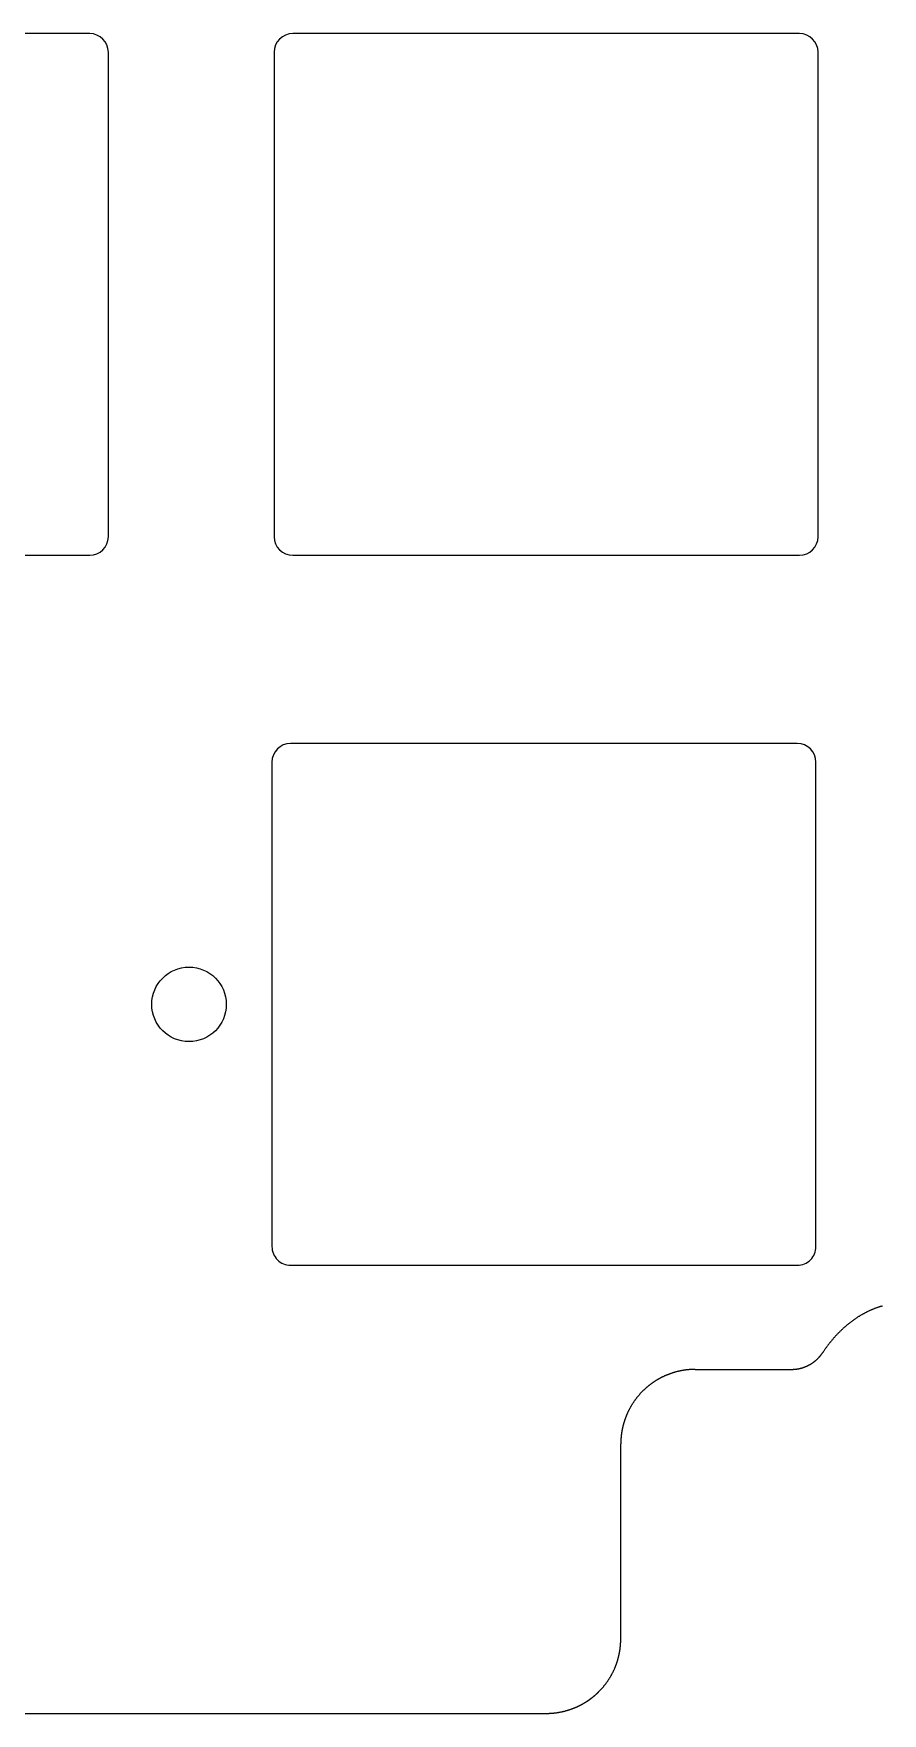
# Model space of a CAD drawing. Header units: millimetres. Extents: x -10 to 277, y -95 to 18.
# Drawn here: x 200.62 to 223.4, y -95.23 to -50.15 of the extents above; entities that cross this region are included whole.
import ezdxf

# ---------------------------------------------------------------- set-up
doc = ezdxf.new("R2010")
doc.units = ezdxf.units.MM
doc.header["$MEASUREMENT"] = 0
doc.layers.add('Edge.Cuts', color=53, linetype='CONTINUOUS')

msp = doc.modelspace()

# ---------------------------------------------------------------- linework, layer by layer
at = {"layer": 'Edge.Cuts', "linetype": 'Continuous'}
for p, q in [((202.121416, -50.15), (188.521416, -50.15)), ((221.171416, -50.15), (207.571416, -50.15)), ((202.621416, -63.65), (202.621416, -50.65)), ((207.071416, -50.65), (207.071416, -63.65)), ((221.671416, -63.65), (221.671416, -50.65)), ((188.521416, -64.15), (202.121416, -64.15)), ((207.571416, -64.15), (221.171416, -64.15)), ((221.1125, -69.2), (207.5125, -69.2)), ((207.0125, -69.7), (207.0125, -82.7)), ((221.6125, -82.7), (221.6125, -69.7)), ((207.5125, -83.2), (221.1125, -83.2)), ((222.525587, -84.742725), (222.513581, -84.752144)), ((222.537614, -84.73339), (222.525587, -84.742725)), ((222.549662, -84.72414), (222.537614, -84.73339)), ((222.561731, -84.714975), (222.549662, -84.72414)), ((222.573819, -84.705896), (222.561731, -84.714975)), ((222.585928, -84.696901), (222.573819, -84.705896)), ((222.598056, -84.687991), (222.585928, -84.696901)), ((222.610203, -84.679166), (222.598056, -84.687991)), ((222.622369, -84.670425), (222.610203, -84.679166)), ((222.634555, -84.66177), (222.622369, -84.670425)), ((222.646759, -84.653199), (222.634555, -84.66177)), ((222.658981, -84.644713), (222.646759, -84.653199)), ((222.671221, -84.636312), (222.658981, -84.644713)), ((222.683478, -84.627996), (222.671221, -84.636312)), ((222.695754, -84.619764), (222.683478, -84.627996)), ((222.708046, -84.611617), (222.695754, -84.619764)), ((222.720355, -84.603554), (222.708046, -84.611617)), ((222.732681, -84.595576), (222.720355, -84.603554)), ((222.745024, -84.587683), (222.732681, -84.595576)), ((222.757382, -84.579873), (222.745024, -84.587683)), ((222.769757, -84.572149), (222.757382, -84.579873)), ((222.782147, -84.564508), (222.769757, -84.572149)), ((222.794553, -84.556952), (222.782147, -84.564508)), ((222.806973, -84.549481), (222.794553, -84.556952)), ((222.819409, -84.542093), (222.806973, -84.549481)), ((222.831859, -84.53479), (222.819409, -84.542093)), ((222.844324, -84.527571), (222.831859, -84.53479)), ((222.856803, -84.520436), (222.844324, -84.527571)), ((222.869295, -84.513385), (222.856803, -84.520436)), ((222.881802, -84.506417), (222.869295, -84.513385)), ((222.894322, -84.499534), (222.881802, -84.506417)), ((222.906855, -84.492735), (222.894322, -84.499534)), ((222.919401, -84.486019), (222.906855, -84.492735)), ((222.93196, -84.479388), (222.919401, -84.486019)), ((222.944532, -84.472839), (222.93196, -84.479388)), ((222.957116, -84.466375), (222.944532, -84.472839)), ((222.969712, -84.459994), (222.957116, -84.466375)), ((222.98232, -84.453696), (222.969712, -84.459994)), ((222.99494, -84.447482), (222.98232, -84.453696)), ((223.007571, -84.441352), (222.99494, -84.447482)), ((223.020213, -84.435304), (223.007571, -84.441352)), ((223.032867, -84.42934), (223.020213, -84.435304)), ((223.045531, -84.423459), (223.032867, -84.42934)), ((223.058206, -84.417662), (223.045531, -84.423459)), ((223.070891, -84.411947), (223.058206, -84.417662)), ((223.083587, -84.406315), (223.070891, -84.411947)), ((223.096292, -84.400766), (223.083587, -84.406315)), ((223.109008, -84.3953), (223.096292, -84.400766)), ((223.121733, -84.389917), (223.109008, -84.3953)), ((223.134468, -84.384617), (223.121733, -84.389917)), ((223.147212, -84.379399), (223.134468, -84.384617)), ((223.159965, -84.374264), (223.147212, -84.379399)), ((223.172726, -84.369211), (223.159965, -84.374264)), ((223.185497, -84.364241), (223.172726, -84.369211)), ((223.198276, -84.359353), (223.185497, -84.364241)), ((223.211064, -84.354548), (223.198276, -84.359353)), ((223.223859, -84.349825), (223.211064, -84.354548)), ((223.236663, -84.345184), (223.223859, -84.349825)), ((223.249474, -84.340625), (223.236663, -84.345184)), ((223.262293, -84.336148), (223.249474, -84.340625)), ((223.27512, -84.331753), (223.262293, -84.336148)), ((223.287954, -84.327441), (223.27512, -84.331753)), ((223.300795, -84.32321), (223.287954, -84.327441)), ((223.313643, -84.319061), (223.300795, -84.32321)), ((223.326498, -84.314993), (223.313643, -84.319061)), ((223.33936, -84.311007), (223.326498, -84.314993)), ((223.352228, -84.307103), (223.33936, -84.311007)), ((223.365102, -84.303281), (223.352228, -84.307103)), ((223.377983, -84.29954), (223.365102, -84.303281)), ((223.39087, -84.29588), (223.377983, -84.29954)), ((223.403763, -84.292302), (223.39087, -84.29588)), ((222.064967, -85.185723), (222.054053, -85.19853)), ((222.075914, -85.173), (222.064967, -85.185723)), ((222.086895, -85.160361), (222.075914, -85.173)), ((222.097909, -85.147806), (222.086895, -85.160361)), ((222.108955, -85.135335), (222.097909, -85.147806)), ((222.120034, -85.122948), (222.108955, -85.135335)), ((222.131144, -85.110645), (222.120034, -85.122948)), ((222.142286, -85.098426), (222.131144, -85.110645)), ((222.153459, -85.086292), (222.142286, -85.098426)), ((222.164663, -85.074242), (222.153459, -85.086292)), ((222.175897, -85.062276), (222.164663, -85.074242)), ((222.187162, -85.050395), (222.175897, -85.062276)), ((222.198457, -85.038598), (222.187162, -85.050395)), ((222.209782, -85.026886), (222.198457, -85.038598)), ((222.221135, -85.015258), (222.209782, -85.026886)), ((222.232518, -85.003715), (222.221135, -85.015258)), ((222.243929, -84.992256), (222.232518, -85.003715)), ((222.255369, -84.980883), (222.243929, -84.992256)), ((222.266837, -84.969594), (222.255369, -84.980883)), ((222.278332, -84.95839), (222.266837, -84.969594)), ((222.289855, -84.94727), (222.278332, -84.95839)), ((222.301405, -84.936236), (222.289855, -84.94727)), ((222.312982, -84.925286), (222.301405, -84.936236)), ((222.324585, -84.914421), (222.312982, -84.925286)), ((222.336214, -84.903642), (222.324585, -84.914421)), ((222.347869, -84.892947), (222.336214, -84.903642)), ((222.35955, -84.882337), (222.347869, -84.892947)), ((222.371255, -84.871812), (222.35955, -84.882337)), ((222.382986, -84.861372), (222.371255, -84.871812)), ((222.394741, -84.851017), (222.382986, -84.861372)), ((222.406521, -84.840747), (222.394741, -84.851017)), ((222.418325, -84.830562), (222.406521, -84.840747)), ((222.430152, -84.820462), (222.418325, -84.830562)), ((222.442003, -84.810448), (222.430152, -84.820462)), ((222.453876, -84.800518), (222.442003, -84.810448)), ((222.465773, -84.790673), (222.453876, -84.800518)), ((222.477692, -84.780913), (222.465773, -84.790673)), ((222.489633, -84.771239), (222.477692, -84.780913)), ((222.501596, -84.761649), (222.489633, -84.771239)), ((222.513581, -84.752144), (222.501596, -84.761649)), ((221.718377, -85.644781), (221.721277, -85.641377)), ((221.721277, -85.641377), (221.724161, -85.63796)), ((221.724161, -85.63796), (221.72703, -85.634529)), ((221.72703, -85.634529), (221.729884, -85.631086)), ((221.729884, -85.631086), (221.732723, -85.627629)), ((221.732723, -85.627629), (221.735545, -85.624161)), ((221.735545, -85.624161), (221.738353, -85.620679)), ((221.738353, -85.620679), (221.741145, -85.617185)), ((221.741145, -85.617185), (221.743922, -85.613677)), ((221.743922, -85.613677), (221.746683, -85.610158)), ((221.746683, -85.610158), (221.749429, -85.606625)), ((221.749429, -85.606625), (221.752159, -85.603081)), ((221.752159, -85.603081), (221.754874, -85.599523)), ((221.754874, -85.599523), (221.757572, -85.595954)), ((221.757572, -85.595954), (221.760255, -85.592371)), ((221.760255, -85.592371), (221.762921, -85.588778)), ((221.762921, -85.588778), (221.765573, -85.58517)), ((221.765573, -85.58517), (221.768208, -85.581553)), ((221.768208, -85.581553), (221.770827, -85.577921)), ((221.770827, -85.577921), (221.77343, -85.574279)), ((221.77343, -85.574279), (221.776018, -85.570624)), ((221.776018, -85.570624), (221.778588, -85.566958)), ((221.778588, -85.566958), (221.781144, -85.563278)), ((221.781144, -85.563278), (221.783682, -85.559589)), ((221.783682, -85.559589), (221.786205, -85.555886)), ((221.786205, -85.555886), (221.7909, -85.5489)), ((221.793067, -85.545649), (221.7909, -85.5489)), ((221.803035, -85.53078), (221.793067, -85.545649)), ((221.813045, -85.515992), (221.803035, -85.53078)), ((221.823096, -85.501285), (221.813045, -85.515992)), ((221.833189, -85.48666), (221.823096, -85.501285)), ((221.843322, -85.472116), (221.833189, -85.48666)), ((221.853496, -85.457654), (221.843322, -85.472116)), ((221.86371, -85.443273), (221.853496, -85.457654)), ((221.873964, -85.428974), (221.86371, -85.443273)), ((221.884258, -85.414758), (221.873964, -85.428974)), ((221.89459, -85.400623), (221.884258, -85.414758)), ((221.904962, -85.386571), (221.89459, -85.400623)), ((221.915372, -85.3726), (221.904962, -85.386571)), ((221.92582, -85.358713), (221.915372, -85.3726)), ((221.936306, -85.344908), (221.92582, -85.358713)), ((221.946829, -85.331185), (221.936306, -85.344908)), ((221.95739, -85.317546), (221.946829, -85.331185)), ((221.967987, -85.303989), (221.95739, -85.317546)), ((221.978621, -85.290515), (221.967987, -85.303989)), ((221.989291, -85.277124), (221.978621, -85.290515)), ((221.999997, -85.263817), (221.989291, -85.277124)), ((222.010738, -85.250592), (221.999997, -85.263817)), ((222.021515, -85.237451), (222.010738, -85.250592)), ((222.032327, -85.224394), (222.021515, -85.237451)), ((222.043173, -85.21142), (222.032327, -85.224394)), ((222.054053, -85.19853), (222.043173, -85.21142)), ((217.753181, -86.093725), (217.741171, -86.097696)), ((217.765215, -86.089829), (217.753181, -86.093725)), ((217.777274, -86.08601), (217.765215, -86.089829)), ((217.789356, -86.082268), (217.777274, -86.08601)), ((217.801462, -86.078602), (217.789356, -86.082268)), ((217.81359, -86.075013), (217.801462, -86.078602)), ((217.825741, -86.0715), (217.81359, -86.075013)), ((217.837913, -86.068065), (217.825741, -86.0715)), ((217.850106, -86.064706), (217.837913, -86.068065)), ((217.86232, -86.061425), (217.850106, -86.064706)), ((217.874554, -86.058221), (217.86232, -86.061425)), ((217.886809, -86.055095), (217.874554, -86.058221)), ((217.899082, -86.052047), (217.886809, -86.055095)), ((217.911374, -86.049076), (217.899082, -86.052047)), ((217.923684, -86.046183), (217.911374, -86.049076)), ((217.936012, -86.043368), (217.923684, -86.046183)), ((217.948358, -86.040631), (217.936012, -86.043368)), ((217.96072, -86.037972), (217.948358, -86.040631)), ((217.973098, -86.035392), (217.96072, -86.037972)), ((217.985493, -86.03289), (217.973098, -86.035392)), ((217.997902, -86.030466), (217.985493, -86.03289)), ((218.010327, -86.028121), (217.997902, -86.030466)), ((218.022766, -86.025855), (218.010327, -86.028121)), ((218.035219, -86.023667), (218.022766, -86.025855)), ((218.047685, -86.021559), (218.035219, -86.023667)), ((218.060164, -86.019529), (218.047685, -86.021559)), ((218.072656, -86.017578), (218.060164, -86.019529)), ((218.08516, -86.015706), (218.072656, -86.017578)), ((218.097675, -86.013914), (218.08516, -86.015706)), ((218.110202, -86.0122), (218.097675, -86.013914)), ((218.122739, -86.010566), (218.110202, -86.0122)), ((218.135286, -86.009011), (218.122739, -86.010566)), ((218.147843, -86.007536), (218.135286, -86.009011)), ((218.160408, -86.00614), (218.147843, -86.007536)), ((218.172983, -86.004823), (218.160408, -86.00614)), ((218.185566, -86.003586), (218.172983, -86.004823)), ((218.198157, -86.002429), (218.185566, -86.003586)), ((218.210755, -86.001351), (218.198157, -86.002429)), ((218.22336, -86.000353), (218.210755, -86.001351)), ((218.235972, -85.999434), (218.22336, -86.000353)), ((218.24859, -85.998596), (218.235972, -85.999434)), ((218.261213, -85.997837), (218.24859, -85.998596)), ((218.273841, -85.997158), (218.261213, -85.997837)), ((218.286474, -85.996558), (218.273841, -85.997158)), ((218.299111, -85.996039), (218.286474, -85.996558)), ((218.311752, -85.995599), (218.299111, -85.996039)), ((218.324397, -85.99524), (218.311752, -85.995599)), ((218.337044, -85.99496), (218.324397, -85.99524)), ((218.349694, -85.99476), (218.337044, -85.99496)), ((218.362346, -85.99464), (218.349694, -85.99476)), ((218.375, -85.9946), (218.362346, -85.99464)), ((218.375, -85.9946), (220.9585, -85.9946)), ((220.9585, -85.9946), (220.967456, -85.99456)), ((220.967456, -85.99456), (220.976409, -85.99444)), ((220.976409, -85.99444), (220.985358, -85.99424)), ((220.985358, -85.99424), (220.994303, -85.993961)), ((220.994303, -85.993961), (221.003244, -85.993601)), ((221.003244, -85.993601), (221.01218, -85.993162)), ((221.01218, -85.993162), (221.021109, -85.992643)), ((221.021109, -85.992643), (221.030033, -85.992045)), ((221.030033, -85.992045), (221.038949, -85.991366)), ((221.038949, -85.991366), (221.047858, -85.990609)), ((221.047858, -85.990609), (221.056759, -85.989771)), ((221.056759, -85.989771), (221.065652, -85.988854)), ((221.065652, -85.988854), (221.074535, -85.987858)), ((221.074535, -85.987858), (221.083408, -85.986783)), ((221.083408, -85.986783), (221.092271, -85.985628)), ((221.092271, -85.985628), (221.101122, -85.984394)), ((221.101122, -85.984394), (221.109962, -85.983081)), ((221.109962, -85.983081), (221.11879, -85.981689)), ((221.11879, -85.981689), (221.127605, -85.980218)), ((221.127605, -85.980218), (221.136406, -85.978668)), ((221.136406, -85.978668), (221.145193, -85.977039)), ((221.145193, -85.977039), (221.153965, -85.975332)), ((221.153965, -85.975332), (221.162722, -85.973547)), ((221.162722, -85.973547), (221.171463, -85.971683)), ((221.171463, -85.971683), (221.180187, -85.969741)), ((221.180187, -85.969741), (221.188893, -85.967721)), ((221.188893, -85.967721), (221.197581, -85.965624)), ((221.197581, -85.965624), (221.206251, -85.963448)), ((221.206251, -85.963448), (221.214901, -85.961195)), ((221.214901, -85.961195), (221.223531, -85.958865)), ((221.223531, -85.958865), (221.23214, -85.956457)), ((221.23214, -85.956457), (221.240728, -85.953972)), ((221.240728, -85.953972), (221.249294, -85.95141)), ((221.249294, -85.95141), (221.257837, -85.948772)), ((221.257837, -85.948772), (221.266356, -85.946058)), ((221.266356, -85.946058), (221.274852, -85.943267)), ((221.274852, -85.943267), (221.283322, -85.9404)), ((221.283322, -85.9404), (221.291767, -85.937457)), ((221.291767, -85.937457), (221.300186, -85.934439)), ((221.300186, -85.934439), (221.308578, -85.931345)), ((221.308578, -85.931345), (221.316943, -85.928176)), ((221.316943, -85.928176), (221.325279, -85.924933)), ((221.325279, -85.924933), (221.333586, -85.921615)), ((221.333586, -85.921615), (221.341864, -85.918222)), ((221.341864, -85.918222), (221.350111, -85.914756)), ((221.350111, -85.914756), (221.358328, -85.911216)), ((221.358328, -85.911216), (221.366513, -85.907602)), ((221.366513, -85.907602), (221.374665, -85.903915)), ((221.374665, -85.903915), (221.382785, -85.900156)), ((221.382785, -85.900156), (221.390871, -85.896323)), ((221.390871, -85.896323), (221.398922, -85.892419)), ((221.398922, -85.892419), (221.406938, -85.888443)), ((221.406938, -85.888443), (221.414919, -85.884395)), ((221.414919, -85.884395), (221.422863, -85.880275)), ((221.422863, -85.880275), (221.430771, -85.876085)), ((221.430771, -85.876085), (221.43471, -85.873964)), ((221.43471, -85.873964), (221.43864, -85.871825)), ((221.43864, -85.871825), (221.442561, -85.869668)), ((221.442561, -85.869668), (221.446471, -85.867494)), ((221.446471, -85.867494), (221.450372, -85.865302)), ((221.450372, -85.865302), (221.454264, -85.863093)), ((221.454264, -85.863093), (221.458145, -85.860867)), ((221.458145, -85.860867), (221.462016, -85.858623)), ((221.462016, -85.858623), (221.465877, -85.856362)), ((221.465877, -85.856362), (221.469728, -85.854084)), ((221.469728, -85.854084), (221.473569, -85.851789)), ((221.473569, -85.851789), (221.477399, -85.849476)), ((221.477399, -85.849476), (221.481219, -85.847146)), ((221.481219, -85.847146), (221.485029, -85.8448)), ((221.485029, -85.8448), (221.488828, -85.842436)), ((221.488828, -85.842436), (221.492616, -85.840055)), ((221.492616, -85.840055), (221.496394, -85.837658)), ((221.496394, -85.837658), (221.500161, -85.835244)), ((221.500161, -85.835244), (221.503917, -85.832813)), ((221.503917, -85.832813), (221.507662, -85.830365)), ((221.507662, -85.830365), (221.511395, -85.8279)), ((221.511395, -85.8279), (221.515118, -85.825419)), ((221.515118, -85.825419), (221.51883, -85.822921)), ((221.51883, -85.822921), (221.522531, -85.820407)), ((221.522531, -85.820407), (221.526219, -85.817876)), ((221.526219, -85.817876), (221.529897, -85.815329)), ((221.529897, -85.815329), (221.533563, -85.812766)), ((221.533563, -85.812766), (221.537218, -85.810185)), ((221.537218, -85.810185), (221.540861, -85.807589)), ((221.540861, -85.807589), (221.544492, -85.804977)), ((221.544492, -85.804977), (221.548111, -85.802349)), ((221.548111, -85.802349), (221.551719, -85.799704)), ((221.551719, -85.799704), (221.555315, -85.797043)), ((221.555315, -85.797043), (221.558898, -85.794366)), ((221.558898, -85.794366), (221.56247, -85.791674)), ((221.56247, -85.791674), (221.566029, -85.788965)), ((221.566029, -85.788965), (221.569576, -85.786241)), ((221.569576, -85.786241), (221.573111, -85.7835)), ((221.573111, -85.7835), (221.576634, -85.780745)), ((221.576634, -85.780745), (221.580144, -85.777973)), ((221.580144, -85.777973), (221.583641, -85.775186)), ((221.583641, -85.775186), (221.587127, -85.772383)), ((221.587127, -85.772383), (221.590599, -85.769565)), ((221.590599, -85.769565), (221.594058, -85.766731)), ((221.594058, -85.766731), (221.597505, -85.763882)), ((221.597505, -85.763882), (221.600939, -85.761018)), ((221.600939, -85.761018), (221.60436, -85.758138)), ((221.60436, -85.758138), (221.607768, -85.755243)), ((221.607768, -85.755243), (221.611163, -85.752333)), ((221.611163, -85.752333), (221.614545, -85.749408)), ((221.614545, -85.749408), (221.617914, -85.746468)), ((221.617914, -85.746468), (221.621269, -85.743512)), ((221.621269, -85.743512), (221.624611, -85.740542)), ((221.624611, -85.740542), (221.62794, -85.737557)), ((221.62794, -85.737557), (221.631255, -85.734558)), ((221.631255, -85.734558), (221.634557, -85.731542)), ((221.634557, -85.731542), (221.637845, -85.728514)), ((221.637845, -85.728514), (221.64112, -85.725469)), ((221.64112, -85.725469), (221.64438, -85.722411)), ((221.64438, -85.722411), (221.647628, -85.719338)), ((221.647628, -85.719338), (221.650861, -85.71625)), ((221.650861, -85.71625), (221.654081, -85.713148)), ((221.654081, -85.713148), (221.657286, -85.710032)), ((221.657286, -85.710032), (221.660478, -85.706901)), ((221.660478, -85.706901), (221.663654, -85.703757)), ((221.663654, -85.703757), (221.666818, -85.700597)), ((221.666818, -85.700597), (221.669967, -85.697424)), ((221.669967, -85.697424), (221.673102, -85.694237)), ((221.673102, -85.694237), (221.676222, -85.691036)), ((221.676222, -85.691036), (221.679329, -85.68782)), ((221.679329, -85.68782), (221.68242, -85.684592)), ((221.68242, -85.684592), (221.685498, -85.681348)), ((221.685498, -85.681348), (221.68856, -85.678092)), ((221.68856, -85.678092), (221.691609, -85.674821)), ((221.691609, -85.674821), (221.694642, -85.671538)), ((221.694642, -85.671538), (221.697661, -85.66824)), ((221.697661, -85.66824), (221.700665, -85.664929)), ((221.700665, -85.664929), (221.703655, -85.661604)), ((221.703655, -85.661604), (221.706629, -85.658267)), ((221.706629, -85.658267), (221.709589, -85.654915)), ((221.709589, -85.654915), (221.712533, -85.65155)), ((221.712533, -85.65155), (221.715463, -85.648172)), ((221.715463, -85.648172), (221.718377, -85.644781)), ((216.99873, -86.54346), (216.994146, -86.547822)), ((217.003329, -86.539111), (216.99873, -86.54346)), ((217.007941, -86.534779), (217.003329, -86.539111)), ((217.012567, -86.53046), (217.007941, -86.534779)), ((217.017206, -86.526157), (217.012567, -86.53046)), ((217.021859, -86.521867), (217.017206, -86.526157)), ((217.026525, -86.517594), (217.021859, -86.521867)), ((217.031204, -86.513335), (217.026525, -86.517594)), ((217.035896, -86.509091), (217.031204, -86.513335)), ((217.040603, -86.504862), (217.035896, -86.509091)), ((217.045322, -86.500648), (217.040603, -86.504862)), ((217.050054, -86.496449), (217.045322, -86.500648)), ((217.054799, -86.492265), (217.050054, -86.496449)), ((217.059558, -86.488096), (217.054799, -86.492265)), ((217.064329, -86.483943), (217.059558, -86.488096)), ((217.069114, -86.479804), (217.064329, -86.483943)), ((217.073911, -86.475682), (217.069114, -86.479804)), ((217.078722, -86.471573), (217.073911, -86.475682)), ((217.083545, -86.467481), (217.078722, -86.471573)), ((217.088382, -86.463404), (217.083545, -86.467481)), ((217.09323, -86.459342), (217.088382, -86.463404)), ((217.098093, -86.455296), (217.09323, -86.459342)), ((217.102966, -86.451265), (217.098093, -86.455296)), ((217.107854, -86.447249), (217.102966, -86.451265)), ((217.112753, -86.44325), (217.107854, -86.447249)), ((217.117666, -86.439265), (217.112753, -86.44325)), ((217.12259, -86.435297), (217.117666, -86.439265)), ((217.127528, -86.431344), (217.12259, -86.435297)), ((217.132477, -86.427407), (217.127528, -86.431344)), ((217.13744, -86.423485), (217.132477, -86.427407)), ((217.142414, -86.419579), (217.13744, -86.423485)), ((217.147401, -86.415689), (217.142414, -86.419579)), ((217.152399, -86.411815), (217.147401, -86.415689)), ((217.157411, -86.407956), (217.152399, -86.411815)), ((217.162434, -86.404114), (217.157411, -86.407956)), ((217.167469, -86.400287), (217.162434, -86.404114)), ((217.172516, -86.396477), (217.167469, -86.400287)), ((217.177576, -86.392682), (217.172516, -86.396477)), ((217.182647, -86.388904), (217.177576, -86.392682)), ((217.187731, -86.385141), (217.182647, -86.388904)), ((217.192826, -86.381395), (217.187731, -86.385141)), ((217.197933, -86.377664), (217.192826, -86.381395)), ((217.203052, -86.37395), (217.197933, -86.377664)), ((217.208183, -86.370252), (217.203052, -86.37395)), ((217.213324, -86.366571), (217.208183, -86.370252)), ((217.218479, -86.362905), (217.213324, -86.366571)), ((217.223644, -86.359257), (217.218479, -86.362905)), ((217.228821, -86.355624), (217.223644, -86.359257)), ((217.234009, -86.352008), (217.228821, -86.355624)), ((217.239209, -86.348408), (217.234009, -86.352008)), ((217.24442, -86.344825), (217.239209, -86.348408)), ((217.249643, -86.341257), (217.24442, -86.344825)), ((217.254876, -86.337707), (217.249643, -86.341257)), ((217.260121, -86.334173), (217.254876, -86.337707)), ((217.265377, -86.330656), (217.260121, -86.334173)), ((217.270645, -86.327156), (217.265377, -86.330656)), ((217.275923, -86.323672), (217.270645, -86.327156)), ((217.281213, -86.320204), (217.275923, -86.323672)), ((217.286513, -86.316754), (217.281213, -86.320204)), ((217.291824, -86.31332), (217.286513, -86.316754)), ((217.297146, -86.309904), (217.291824, -86.31332)), ((217.302479, -86.306503), (217.297146, -86.309904)), ((217.307822, -86.30312), (217.302479, -86.306503)), ((217.313177, -86.299754), (217.307822, -86.30312)), ((217.318542, -86.296405), (217.313177, -86.299754)), ((217.323918, -86.293072), (217.318542, -86.296405)), ((217.329304, -86.289757), (217.323918, -86.293072)), ((217.334701, -86.286458), (217.329304, -86.289757)), ((217.340107, -86.283177), (217.334701, -86.286458)), ((217.345525, -86.279913), (217.340107, -86.283177)), ((217.350953, -86.276666), (217.345525, -86.279913)), ((217.356391, -86.273436), (217.350953, -86.276666)), ((217.361839, -86.270224), (217.356391, -86.273436)), ((217.367298, -86.267028), (217.361839, -86.270224)), ((217.372766, -86.26385), (217.367298, -86.267028)), ((217.378245, -86.260689), (217.372766, -86.26385)), ((217.383733, -86.257545), (217.378245, -86.260689)), ((217.389232, -86.254419), (217.383733, -86.257545)), ((217.39474, -86.25131), (217.389232, -86.254419)), ((217.400259, -86.248219), (217.39474, -86.25131)), ((217.405787, -86.245145), (217.400259, -86.248219)), ((217.411325, -86.242088), (217.405787, -86.245145)), ((217.416872, -86.23905), (217.411325, -86.242088)), ((217.422429, -86.236028), (217.416872, -86.23905)), ((217.427996, -86.233024), (217.422429, -86.236028)), ((217.433572, -86.230038), (217.427996, -86.233024)), ((217.439157, -86.22707), (217.433572, -86.230038)), ((217.444753, -86.224118), (217.439157, -86.22707)), ((217.450357, -86.221185), (217.444753, -86.224118)), ((217.45597, -86.21827), (217.450357, -86.221185)), ((217.461593, -86.215372), (217.45597, -86.21827)), ((217.467225, -86.212492), (217.461593, -86.215372)), ((217.472866, -86.20963), (217.467225, -86.212492)), ((217.478516, -86.206785), (217.472866, -86.20963)), ((217.484175, -86.203959), (217.478516, -86.206785)), ((217.489843, -86.20115), (217.484175, -86.203959)), ((217.49552, -86.19836), (217.489843, -86.20115)), ((217.501206, -86.195587), (217.49552, -86.19836)), ((217.5069, -86.192833), (217.501206, -86.195587)), ((217.512603, -86.190096), (217.5069, -86.192833)), ((217.518315, -86.187377), (217.512603, -86.190096)), ((217.524035, -86.184677), (217.518315, -86.187377)), ((217.529764, -86.181994), (217.524035, -86.184677)), ((217.535501, -86.17933), (217.529764, -86.181994)), ((217.541247, -86.176684), (217.535501, -86.17933)), ((217.547001, -86.174056), (217.541247, -86.176684)), ((217.552763, -86.171446), (217.547001, -86.174056)), ((217.558534, -86.168854), (217.552763, -86.171446)), ((217.564312, -86.166281), (217.558534, -86.168854)), ((217.570099, -86.163726), (217.564312, -86.166281)), ((217.575894, -86.161189), (217.570099, -86.163726)), ((217.581697, -86.158671), (217.575894, -86.161189)), ((217.587508, -86.156171), (217.581697, -86.158671)), ((217.593326, -86.153689), (217.587508, -86.156171)), ((217.599153, -86.151226), (217.593326, -86.153689)), ((217.604987, -86.148781), (217.599153, -86.151226)), ((217.610829, -86.146355), (217.604987, -86.148781)), ((217.622535, -86.141558), (217.610829, -86.146355)), ((217.634272, -86.136835), (217.622535, -86.141558)), ((217.646038, -86.132186), (217.634272, -86.136835)), ((217.657833, -86.127612), (217.646038, -86.132186)), ((217.669656, -86.123113), (217.657833, -86.127612)), ((217.681508, -86.118688), (217.669656, -86.123113)), ((217.693387, -86.114339), (217.681508, -86.118688)), ((217.705294, -86.110065), (217.693387, -86.114339)), ((217.717227, -86.105866), (217.705294, -86.110065)), ((217.729186, -86.101743), (217.717227, -86.105866)), ((217.741171, -86.097696), (217.729186, -86.101743)), ((216.64551, -86.990192), (216.639194, -87.001149)), ((216.651896, -86.979276), (216.64551, -86.990192)), ((216.658351, -86.9684), (216.651896, -86.979276)), ((216.664874, -86.957566), (216.658351, -86.9684)), ((216.671466, -86.946773), (216.664874, -86.957566)), ((216.678125, -86.936022), (216.671466, -86.946773)), ((216.684852, -86.925314), (216.678125, -86.936022)), ((216.691647, -86.914649), (216.684852, -86.925314)), ((216.698509, -86.904028), (216.691647, -86.914649)), ((216.705437, -86.89345), (216.698509, -86.904028)), ((216.712433, -86.882916), (216.705437, -86.89345)), ((216.719494, -86.872427), (216.712433, -86.882916)), ((216.726622, -86.861983), (216.719494, -86.872427)), ((216.733816, -86.851584), (216.726622, -86.861983)), ((216.741075, -86.841232), (216.733816, -86.851584)), ((216.748399, -86.830925), (216.741075, -86.841232)), ((216.755789, -86.820665), (216.748399, -86.830925)), ((216.763243, -86.810452), (216.755789, -86.820665)), ((216.770761, -86.800287), (216.763243, -86.810452)), ((216.778344, -86.790169), (216.770761, -86.800287)), ((216.78599, -86.7801), (216.778344, -86.790169)), ((216.7937, -86.770079), (216.78599, -86.7801)), ((216.801474, -86.760107), (216.7937, -86.770079)), ((216.80931, -86.750184), (216.801474, -86.760107)), ((216.817209, -86.740311), (216.80931, -86.750184)), ((216.82517, -86.730487), (216.817209, -86.740311)), ((216.833194, -86.720715), (216.82517, -86.730487)), ((216.841279, -86.710993), (216.833194, -86.720715)), ((216.849426, -86.701322), (216.841279, -86.710993)), ((216.857634, -86.691702), (216.849426, -86.701322)), ((216.865903, -86.682134), (216.857634, -86.691702)), ((216.874232, -86.672618), (216.865903, -86.682134)), ((216.882622, -86.663155), (216.874232, -86.672618)), ((216.891072, -86.653745), (216.882622, -86.663155)), ((216.899582, -86.644387), (216.891072, -86.653745)), ((216.908151, -86.635083), (216.899582, -86.644387)), ((216.91678, -86.625833), (216.908151, -86.635083)), ((216.925467, -86.616637), (216.91678, -86.625833)), ((216.934213, -86.607496), (216.925467, -86.616637)), ((216.943018, -86.598409), (216.934213, -86.607496)), ((216.95188, -86.589377), (216.943018, -86.598409)), ((216.9608, -86.5804), (216.95188, -86.589377)), ((216.962433, -86.578769), (216.9608, -86.5804)), ((216.966923, -86.574304), (216.962433, -86.578769)), ((216.971425, -86.569854), (216.966923, -86.574304)), ((216.975942, -86.565418), (216.971425, -86.569854)), ((216.980472, -86.560998), (216.975942, -86.565418)), ((216.985016, -86.556591), (216.980472, -86.560998)), ((216.989574, -86.5522), (216.985016, -86.556591)), ((216.994146, -86.547822), (216.989574, -86.5522)), ((216.452594, -87.442917), (216.450859, -87.449)), ((216.454349, -87.43684), (216.452594, -87.442917)), ((216.456122, -87.430769), (216.454349, -87.43684)), ((216.457915, -87.424703), (216.456122, -87.430769)), ((216.459728, -87.418643), (216.457915, -87.424703)), ((216.461559, -87.412589), (216.459728, -87.418643)), ((216.46341, -87.40654), (216.461559, -87.412589)), ((216.465279, -87.400497), (216.46341, -87.40654)), ((216.467168, -87.394461), (216.465279, -87.400497)), ((216.469076, -87.38843), (216.467168, -87.394461)), ((216.471003, -87.382405), (216.469076, -87.38843)), ((216.472949, -87.376386), (216.471003, -87.382405)), ((216.474914, -87.370374), (216.472949, -87.376386)), ((216.476898, -87.364368), (216.474914, -87.370374)), ((216.478901, -87.358368), (216.476898, -87.364368)), ((216.480923, -87.352374), (216.478901, -87.358368)), ((216.482964, -87.346387), (216.480923, -87.352374)), ((216.485024, -87.340406), (216.482964, -87.346387)), ((216.487102, -87.334432), (216.485024, -87.340406)), ((216.4892, -87.328464), (216.487102, -87.334432)), ((216.491316, -87.322503), (216.4892, -87.328464)), ((216.493452, -87.316548), (216.491316, -87.322503)), ((216.495606, -87.310601), (216.493452, -87.316548)), ((216.497779, -87.30466), (216.495606, -87.310601)), ((216.499971, -87.298726), (216.497779, -87.30466)), ((216.502181, -87.292799), (216.499971, -87.298726)), ((216.50441, -87.286879), (216.502181, -87.292799)), ((216.506658, -87.280967), (216.50441, -87.286879)), ((216.508925, -87.275061), (216.506658, -87.280967)), ((216.51121, -87.269162), (216.508925, -87.275061)), ((216.513514, -87.263271), (216.51121, -87.269162)), ((216.515837, -87.257387), (216.513514, -87.263271)), ((216.518178, -87.251511), (216.515837, -87.257387)), ((216.520538, -87.245642), (216.518178, -87.251511)), ((216.522916, -87.23978), (216.520538, -87.245642)), ((216.525313, -87.233926), (216.522916, -87.23978)), ((216.527728, -87.22808), (216.525313, -87.233926)), ((216.532614, -87.21641), (216.527728, -87.22808)), ((216.537573, -87.204771), (216.532614, -87.21641)), ((216.542606, -87.193164), (216.537573, -87.204771)), ((216.547713, -87.18159), (216.542606, -87.193164)), ((216.552892, -87.170048), (216.547713, -87.18159)), ((216.558144, -87.158539), (216.552892, -87.170048)), ((216.563469, -87.147063), (216.558144, -87.158539)), ((216.568866, -87.135622), (216.563469, -87.147063)), ((216.574335, -87.124215), (216.568866, -87.135622)), ((216.579876, -87.112843), (216.574335, -87.124215)), ((216.585489, -87.101507), (216.579876, -87.112843)), ((216.591174, -87.090206), (216.585489, -87.101507)), ((216.596929, -87.078942), (216.591174, -87.090206)), ((216.602756, -87.067715), (216.596929, -87.078942)), ((216.608653, -87.056525), (216.602756, -87.067715)), ((216.614621, -87.045372), (216.608653, -87.056525)), ((216.62066, -87.034258), (216.614621, -87.045372)), ((216.626768, -87.023183), (216.62066, -87.034258)), ((216.632946, -87.012146), (216.626768, -87.023183)), ((216.639194, -87.001149), (216.632946, -87.012146)), ((216.377361, -87.897402), (216.377064, -87.903723)), ((216.377678, -87.891084), (216.377361, -87.897402)), ((216.378016, -87.884766), (216.377678, -87.891084)), ((216.378373, -87.87845), (216.378016, -87.884766)), ((216.37875, -87.872135), (216.378373, -87.87845)), ((216.379147, -87.865822), (216.37875, -87.872135)), ((216.379564, -87.859509), (216.379147, -87.865822)), ((216.380001, -87.8532), (216.379564, -87.859509)), ((216.380458, -87.84689), (216.380001, -87.8532)), ((216.380935, -87.840583), (216.380458, -87.84689)), ((216.381432, -87.834277), (216.380935, -87.840583)), ((216.381949, -87.827973), (216.381432, -87.834277)), ((216.382485, -87.82167), (216.381949, -87.827973)), ((216.383042, -87.815371), (216.382485, -87.82167)), ((216.383619, -87.809072), (216.383042, -87.815371)), ((216.384215, -87.802776), (216.383619, -87.809072)), ((216.384831, -87.796481), (216.384215, -87.802776)), ((216.385468, -87.790189), (216.384831, -87.796481)), ((216.386124, -87.783898), (216.385468, -87.790189)), ((216.3868, -87.77761), (216.386124, -87.783898)), ((216.387496, -87.771324), (216.3868, -87.77761)), ((216.388212, -87.765041), (216.387496, -87.771324)), ((216.388947, -87.758759), (216.388212, -87.765041)), ((216.389703, -87.75248), (216.388947, -87.758759)), ((216.390478, -87.746203), (216.389703, -87.75248)), ((216.391274, -87.73993), (216.390478, -87.746203)), ((216.392089, -87.733658), (216.391274, -87.73993)), ((216.392924, -87.72739), (216.392089, -87.733658)), ((216.393779, -87.721123), (216.392924, -87.72739)), ((216.394653, -87.714861), (216.393779, -87.721123)), ((216.395548, -87.7086), (216.394653, -87.714861)), ((216.396462, -87.702343), (216.395548, -87.7086)), ((216.397396, -87.696088), (216.396462, -87.702343)), ((216.398349, -87.689836), (216.397396, -87.696088)), ((216.399323, -87.683587), (216.398349, -87.689836)), ((216.400316, -87.677342), (216.399323, -87.683587)), ((216.401329, -87.6711), (216.400316, -87.677342)), ((216.402362, -87.664861), (216.401329, -87.6711)), ((216.403415, -87.658625), (216.402362, -87.664861)), ((216.404487, -87.652393), (216.403415, -87.658625)), ((216.405579, -87.646164), (216.404487, -87.652393)), ((216.406691, -87.639939), (216.405579, -87.646164)), ((216.407822, -87.633716), (216.406691, -87.639939)), ((216.408973, -87.627498), (216.407822, -87.633716)), ((216.410144, -87.621283), (216.408973, -87.627498)), ((216.411334, -87.615072), (216.410144, -87.621283)), ((216.412544, -87.608865), (216.411334, -87.615072)), ((216.413774, -87.602662), (216.412544, -87.608865)), ((216.415023, -87.596462), (216.413774, -87.602662)), ((216.416292, -87.590267), (216.415023, -87.596462)), ((216.417581, -87.584075), (216.416292, -87.590267)), ((216.418889, -87.577888), (216.417581, -87.584075)), ((216.420216, -87.571704), (216.418889, -87.577888)), ((216.421564, -87.565525), (216.420216, -87.571704)), ((216.42293, -87.55935), (216.421564, -87.565525)), ((216.424317, -87.55318), (216.42293, -87.55935)), ((216.425723, -87.547013), (216.424317, -87.55318)), ((216.427148, -87.540852), (216.425723, -87.547013)), ((216.428593, -87.534694), (216.427148, -87.540852)), ((216.430057, -87.528542), (216.428593, -87.534694)), ((216.431541, -87.522393), (216.430057, -87.528542)), ((216.433044, -87.51625), (216.431541, -87.522393)), ((216.434567, -87.510111), (216.433044, -87.51625)), ((216.436109, -87.503978), (216.434567, -87.510111)), ((216.43767, -87.497849), (216.436109, -87.503978)), ((216.439251, -87.491725), (216.43767, -87.497849)), ((216.440851, -87.485605), (216.439251, -87.491725)), ((216.442471, -87.479492), (216.440851, -87.485605)), ((216.44411, -87.473383), (216.442471, -87.479492)), ((216.445768, -87.467279), (216.44411, -87.473383)), ((216.447446, -87.46118), (216.445768, -87.467279)), ((216.449142, -87.455088), (216.447446, -87.46118)), ((216.450859, -87.449), (216.449142, -87.455088)), ((216.375001, -87.992292), (216.375, -87.9946)), ((216.375, -93.226), (216.375, -87.9946)), ((216.375019, -87.98596), (216.375001, -87.992292)), ((216.375056, -87.979631), (216.375019, -87.98596)), ((216.375113, -87.973301), (216.375056, -87.979631)), ((216.375191, -87.966973), (216.375113, -87.973301)), ((216.375288, -87.960643), (216.375191, -87.966973)), ((216.375405, -87.954316), (216.375288, -87.960643)), ((216.375543, -87.947988), (216.375405, -87.954316)), ((216.3757, -87.941663), (216.375543, -87.947988)), ((216.375877, -87.935336), (216.3757, -87.941663)), ((216.376075, -87.929012), (216.375877, -87.935336)), ((216.376292, -87.922688), (216.376075, -87.929012)), ((216.376529, -87.916365), (216.376292, -87.922688)), ((216.376787, -87.910043), (216.376529, -87.916365)), ((216.377064, -87.903723), (216.376787, -87.910043)), ((216.373213, -93.310557), (216.373471, -93.304235)), ((216.373471, -93.304235), (216.373708, -93.297912)), ((216.373708, -93.297912), (216.373925, -93.291588)), ((216.373925, -93.291588), (216.374123, -93.285264)), ((216.374123, -93.285264), (216.3743, -93.278937)), ((216.3743, -93.278937), (216.374457, -93.272612)), ((216.374457, -93.272612), (216.374595, -93.266284)), ((216.374595, -93.266284), (216.374712, -93.259957)), ((216.374712, -93.259957), (216.374809, -93.253627)), ((216.374809, -93.253627), (216.374887, -93.247299)), ((216.374887, -93.247299), (216.374944, -93.240969)), ((216.374944, -93.240969), (216.374981, -93.23464)), ((216.374981, -93.23464), (216.374999, -93.228309)), ((216.374999, -93.228309), (216.375, -93.226)), ((216.302554, -93.75942), (216.304232, -93.753321)), ((216.304232, -93.753321), (216.30589, -93.747217)), ((216.30589, -93.747217), (216.307529, -93.741108)), ((216.307529, -93.741108), (216.309149, -93.734995)), ((216.309149, -93.734995), (216.310749, -93.728875)), ((216.310749, -93.728875), (216.31233, -93.722751)), ((216.31233, -93.722751), (216.313891, -93.716622)), ((216.313891, -93.716622), (216.315433, -93.710489)), ((216.315433, -93.710489), (216.316956, -93.70435)), ((216.316956, -93.70435), (216.318459, -93.698207)), ((216.318459, -93.698207), (216.319943, -93.692058)), ((216.319943, -93.692058), (216.321407, -93.685906)), ((216.321407, -93.685906), (216.322852, -93.679748)), ((216.322852, -93.679748), (216.324277, -93.673587)), ((216.324277, -93.673587), (216.325683, -93.66742)), ((216.325683, -93.66742), (216.32707, -93.66125)), ((216.32707, -93.66125), (216.328436, -93.655075)), ((216.328436, -93.655075), (216.329784, -93.648896)), ((216.329784, -93.648896), (216.331111, -93.642712)), ((216.331111, -93.642712), (216.332419, -93.636525)), ((216.332419, -93.636525), (216.333708, -93.630333)), ((216.333708, -93.630333), (216.334977, -93.624138)), ((216.334977, -93.624138), (216.336226, -93.617938)), ((216.336226, -93.617938), (216.337456, -93.611735)), ((216.337456, -93.611735), (216.338666, -93.605528)), ((216.338666, -93.605528), (216.339856, -93.599317)), ((216.339856, -93.599317), (216.341027, -93.593102)), ((216.341027, -93.593102), (216.342178, -93.586884)), ((216.342178, -93.586884), (216.343309, -93.580661)), ((216.343309, -93.580661), (216.344421, -93.574436)), ((216.344421, -93.574436), (216.345513, -93.568207)), ((216.345513, -93.568207), (216.346585, -93.561975)), ((216.346585, -93.561975), (216.347638, -93.555739)), ((216.347638, -93.555739), (216.348671, -93.5495)), ((216.348671, -93.5495), (216.349684, -93.543258)), ((216.349684, -93.543258), (216.350677, -93.537013)), ((216.350677, -93.537013), (216.351651, -93.530764)), ((216.351651, -93.530764), (216.352604, -93.524512)), ((216.352604, -93.524512), (216.353538, -93.518257)), ((216.353538, -93.518257), (216.354452, -93.512)), ((216.354452, -93.512), (216.355347, -93.505739)), ((216.355347, -93.505739), (216.356221, -93.499477)), ((216.356221, -93.499477), (216.357076, -93.49321)), ((216.357076, -93.49321), (216.357911, -93.486942)), ((216.357911, -93.486942), (216.358726, -93.48067)), ((216.358726, -93.48067), (216.359522, -93.474397)), ((216.359522, -93.474397), (216.360297, -93.46812)), ((216.360297, -93.46812), (216.361053, -93.461841)), ((216.361053, -93.461841), (216.361788, -93.455559)), ((216.361788, -93.455559), (216.362504, -93.449276)), ((216.362504, -93.449276), (216.3632, -93.44299)), ((216.3632, -93.44299), (216.363876, -93.436702)), ((216.363876, -93.436702), (216.364532, -93.430411)), ((216.364532, -93.430411), (216.365169, -93.424119)), ((216.365169, -93.424119), (216.365785, -93.417824)), ((216.365785, -93.417824), (216.366381, -93.411528)), ((216.366381, -93.411528), (216.366958, -93.405229)), ((216.366958, -93.405229), (216.367515, -93.39893)), ((216.367515, -93.39893), (216.368051, -93.392627)), ((216.368051, -93.392627), (216.368568, -93.386323)), ((216.368568, -93.386323), (216.369065, -93.380017)), ((216.369065, -93.380017), (216.369542, -93.37371)), ((216.369542, -93.37371), (216.369999, -93.3674)), ((216.369999, -93.3674), (216.370436, -93.361091)), ((216.370436, -93.361091), (216.370853, -93.354778)), ((216.370853, -93.354778), (216.37125, -93.348465)), ((216.37125, -93.348465), (216.371627, -93.34215)), ((216.371627, -93.34215), (216.371984, -93.335834)), ((216.371984, -93.335834), (216.372322, -93.329516)), ((216.372322, -93.329516), (216.372639, -93.323198)), ((216.372639, -93.323198), (216.372936, -93.316877)), ((216.372936, -93.316877), (216.373213, -93.310557)), ((216.110806, -94.219451), (216.117054, -94.208454)), ((216.117054, -94.208454), (216.123232, -94.197417)), ((216.123232, -94.197417), (216.12934, -94.186342)), ((216.12934, -94.186342), (216.135379, -94.175228)), ((216.135379, -94.175228), (216.141347, -94.164075)), ((216.141347, -94.164075), (216.147244, -94.152885)), ((216.147244, -94.152885), (216.153071, -94.141658)), ((216.153071, -94.141658), (216.158826, -94.130394)), ((216.158826, -94.130394), (216.164511, -94.119093)), ((216.164511, -94.119093), (216.170124, -94.107757)), ((216.170124, -94.107757), (216.175665, -94.096385)), ((216.175665, -94.096385), (216.181134, -94.084978)), ((216.181134, -94.084978), (216.186531, -94.073537)), ((216.186531, -94.073537), (216.191856, -94.062061)), ((216.191856, -94.062061), (216.197108, -94.050552)), ((216.197108, -94.050552), (216.202287, -94.03901)), ((216.202287, -94.03901), (216.207394, -94.027436)), ((216.207394, -94.027436), (216.212427, -94.015829)), ((216.212427, -94.015829), (216.217386, -94.00419)), ((216.217386, -94.00419), (216.222272, -93.99252)), ((216.222272, -93.99252), (216.224687, -93.986674)), ((216.224687, -93.986674), (216.227084, -93.98082)), ((216.227084, -93.98082), (216.229462, -93.974958)), ((216.229462, -93.974958), (216.231822, -93.969089)), ((216.231822, -93.969089), (216.234163, -93.963213)), ((216.234163, -93.963213), (216.236486, -93.957329)), ((216.236486, -93.957329), (216.23879, -93.951438)), ((216.23879, -93.951438), (216.241075, -93.945539)), ((216.241075, -93.945539), (216.243342, -93.939633)), ((216.243342, -93.939633), (216.24559, -93.933721)), ((216.24559, -93.933721), (216.247819, -93.927801)), ((216.247819, -93.927801), (216.250029, -93.921874)), ((216.250029, -93.921874), (216.252221, -93.91594)), ((216.252221, -93.91594), (216.254394, -93.909999)), ((216.254394, -93.909999), (216.256548, -93.904052)), ((216.256548, -93.904052), (216.258684, -93.898097)), ((216.258684, -93.898097), (216.2608, -93.892136)), ((216.2608, -93.892136), (216.262898, -93.886168)), ((216.262898, -93.886168), (216.264976, -93.880194)), ((216.264976, -93.880194), (216.267036, -93.874213)), ((216.267036, -93.874213), (216.269077, -93.868226)), ((216.269077, -93.868226), (216.271099, -93.862232)), ((216.271099, -93.862232), (216.273102, -93.856232)), ((216.273102, -93.856232), (216.275086, -93.850226)), ((216.275086, -93.850226), (216.277051, -93.844214)), ((216.277051, -93.844214), (216.278997, -93.838195)), ((216.278997, -93.838195), (216.280924, -93.83217)), ((216.280924, -93.83217), (216.282832, -93.826139)), ((216.282832, -93.826139), (216.284721, -93.820103)), ((216.284721, -93.820103), (216.28659, -93.81406)), ((216.28659, -93.81406), (216.288441, -93.808011)), ((216.288441, -93.808011), (216.290272, -93.801957)), ((216.290272, -93.801957), (216.292085, -93.795897)), ((216.292085, -93.795897), (216.293878, -93.789831)), ((216.293878, -93.789831), (216.295651, -93.78376)), ((216.295651, -93.78376), (216.297406, -93.777683)), ((216.297406, -93.777683), (216.299141, -93.7716)), ((216.299141, -93.7716), (216.300858, -93.765512)), ((216.300858, -93.765512), (216.302554, -93.75942)), ((215.769528, -94.659602), (215.774058, -94.655182)), ((215.774058, -94.655182), (215.778575, -94.650746)), ((215.778575, -94.650746), (215.783077, -94.646296)), ((215.783077, -94.646296), (215.787567, -94.641831)), ((215.787567, -94.641831), (215.7892, -94.6402)), ((215.7892, -94.6402), (215.79812, -94.631223)), ((215.79812, -94.631223), (215.806982, -94.622191)), ((215.806982, -94.622191), (215.815787, -94.613104)), ((215.815787, -94.613104), (215.824533, -94.603963)), ((215.824533, -94.603963), (215.83322, -94.594767)), ((215.83322, -94.594767), (215.841849, -94.585517)), ((215.841849, -94.585517), (215.850418, -94.576213)), ((215.850418, -94.576213), (215.858928, -94.566855)), ((215.858928, -94.566855), (215.867378, -94.557445)), ((215.867378, -94.557445), (215.875768, -94.547982)), ((215.875768, -94.547982), (215.884097, -94.538466)), ((215.884097, -94.538466), (215.892366, -94.528898)), ((215.892366, -94.528898), (215.900574, -94.519278)), ((215.900574, -94.519278), (215.908721, -94.509607)), ((215.908721, -94.509607), (215.916806, -94.499885)), ((215.916806, -94.499885), (215.92483, -94.490113)), ((215.92483, -94.490113), (215.932791, -94.480289)), ((215.932791, -94.480289), (215.94069, -94.470416)), ((215.94069, -94.470416), (215.948526, -94.460493)), ((215.948526, -94.460493), (215.9563, -94.450521)), ((215.9563, -94.450521), (215.96401, -94.4405)), ((215.96401, -94.4405), (215.971656, -94.430431)), ((215.971656, -94.430431), (215.979239, -94.420313)), ((215.979239, -94.420313), (215.986757, -94.410148)), ((215.986757, -94.410148), (215.994211, -94.399935)), ((215.994211, -94.399935), (216.001601, -94.389675)), ((216.001601, -94.389675), (216.008925, -94.379368)), ((216.008925, -94.379368), (216.016184, -94.369016)), ((216.016184, -94.369016), (216.023378, -94.358617)), ((216.023378, -94.358617), (216.030506, -94.348173)), ((216.030506, -94.348173), (216.037567, -94.337684)), ((216.037567, -94.337684), (216.044563, -94.32715)), ((216.044563, -94.32715), (216.051491, -94.316572)), ((216.051491, -94.316572), (216.058353, -94.305951)), ((216.058353, -94.305951), (216.065148, -94.295286)), ((216.065148, -94.295286), (216.071875, -94.284578)), ((216.071875, -94.284578), (216.078534, -94.273827)), ((216.078534, -94.273827), (216.085126, -94.263034)), ((216.085126, -94.263034), (216.091649, -94.2522)), ((216.091649, -94.2522), (216.098104, -94.241324)), ((216.098104, -94.241324), (216.10449, -94.230408)), ((216.10449, -94.230408), (216.110806, -94.219451)), ((215.044706, -95.110535), (215.056613, -95.106261)), ((215.056613, -95.106261), (215.068492, -95.101912)), ((215.068492, -95.101912), (215.080344, -95.097487)), ((215.080344, -95.097487), (215.092167, -95.092988)), ((215.092167, -95.092988), (215.103962, -95.088414)), ((215.103962, -95.088414), (215.115728, -95.083765)), ((215.115728, -95.083765), (215.127465, -95.079042)), ((215.127465, -95.079042), (215.139171, -95.074245)), ((215.139171, -95.074245), (215.145013, -95.071819)), ((215.145013, -95.071819), (215.150847, -95.069374)), ((215.150847, -95.069374), (215.156674, -95.066911)), ((215.156674, -95.066911), (215.162492, -95.064429)), ((215.162492, -95.064429), (215.168303, -95.061929)), ((215.168303, -95.061929), (215.174106, -95.059411)), ((215.174106, -95.059411), (215.179901, -95.056874)), ((215.179901, -95.056874), (215.185688, -95.054319)), ((215.185688, -95.054319), (215.191466, -95.051746)), ((215.191466, -95.051746), (215.197237, -95.049154)), ((215.197237, -95.049154), (215.202999, -95.046544)), ((215.202999, -95.046544), (215.208753, -95.043916)), ((215.208753, -95.043916), (215.214499, -95.04127)), ((215.214499, -95.04127), (215.220236, -95.038606)), ((215.220236, -95.038606), (215.225965, -95.035923)), ((215.225965, -95.035923), (215.231685, -95.033223)), ((215.231685, -95.033223), (215.237397, -95.030504)), ((215.237397, -95.030504), (215.2431, -95.027767)), ((215.2431, -95.027767), (215.248794, -95.025013)), ((215.248794, -95.025013), (215.25448, -95.02224)), ((215.25448, -95.02224), (215.260157, -95.01945)), ((215.260157, -95.01945), (215.265825, -95.016641)), ((215.265825, -95.016641), (215.271484, -95.013815)), ((215.271484, -95.013815), (215.277134, -95.01097)), ((215.277134, -95.01097), (215.282775, -95.008108)), ((215.282775, -95.008108), (215.288407, -95.005228)), ((215.288407, -95.005228), (215.29403, -95.00233)), ((215.29403, -95.00233), (215.299643, -94.999415)), ((215.299643, -94.999415), (215.305247, -94.996482)), ((215.305247, -94.996482), (215.310843, -94.99353)), ((215.310843, -94.99353), (215.316428, -94.990562)), ((215.316428, -94.990562), (215.322004, -94.987576)), ((215.322004, -94.987576), (215.327571, -94.984572)), ((215.327571, -94.984572), (215.333128, -94.98155)), ((215.333128, -94.98155), (215.338675, -94.978512)), ((215.338675, -94.978512), (215.344213, -94.975455)), ((215.344213, -94.975455), (215.349741, -94.972381)), ((215.349741, -94.972381), (215.35526, -94.96929)), ((215.35526, -94.96929), (215.360768, -94.966181)), ((215.360768, -94.966181), (215.366267, -94.963055)), ((215.366267, -94.963055), (215.371755, -94.959911)), ((215.371755, -94.959911), (215.377234, -94.95675)), ((215.377234, -94.95675), (215.382702, -94.953572)), ((215.382702, -94.953572), (215.388161, -94.950376)), ((215.388161, -94.950376), (215.393609, -94.947164)), ((215.393609, -94.947164), (215.399047, -94.943934)), ((215.399047, -94.943934), (215.404475, -94.940687)), ((215.404475, -94.940687), (215.409893, -94.937423)), ((215.409893, -94.937423), (215.415299, -94.934142)), ((215.415299, -94.934142), (215.420696, -94.930843)), ((215.420696, -94.930843), (215.426082, -94.927528)), ((215.426082, -94.927528), (215.431458, -94.924195)), ((215.431458, -94.924195), (215.436823, -94.920846)), ((215.436823, -94.920846), (215.442178, -94.91748)), ((215.442178, -94.91748), (215.447521, -94.914097)), ((215.447521, -94.914097), (215.452854, -94.910696)), ((215.452854, -94.910696), (215.458176, -94.90728)), ((215.458176, -94.90728), (215.463487, -94.903846)), ((215.463487, -94.903846), (215.468787, -94.900396)), ((215.468787, -94.900396), (215.474077, -94.896928)), ((215.474077, -94.896928), (215.479355, -94.893444)), ((215.479355, -94.893444), (215.484623, -94.889944)), ((215.484623, -94.889944), (215.489879, -94.886427)), ((215.489879, -94.886427), (215.495124, -94.882893)), ((215.495124, -94.882893), (215.500357, -94.879343)), ((215.500357, -94.879343), (215.50558, -94.875775)), ((215.50558, -94.875775), (215.510791, -94.872192)), ((215.510791, -94.872192), (215.515991, -94.868592)), ((215.515991, -94.868592), (215.521179, -94.864976)), ((215.521179, -94.864976), (215.526356, -94.861343)), ((215.526356, -94.861343), (215.531521, -94.857695)), ((215.531521, -94.857695), (215.536676, -94.854029)), ((215.536676, -94.854029), (215.541817, -94.850348)), ((215.541817, -94.850348), (215.546948, -94.84665)), ((215.546948, -94.84665), (215.552067, -94.842936)), ((215.552067, -94.842936), (215.557174, -94.839205)), ((215.557174, -94.839205), (215.562269, -94.835459)), ((215.562269, -94.835459), (215.567353, -94.831696)), ((215.567353, -94.831696), (215.572424, -94.827918)), ((215.572424, -94.827918), (215.577484, -94.824123)), ((215.577484, -94.824123), (215.582531, -94.820313)), ((215.582531, -94.820313), (215.587566, -94.816486)), ((215.587566, -94.816486), (215.592589, -94.812644)), ((215.592589, -94.812644), (215.597601, -94.808785)), ((215.597601, -94.808785), (215.602599, -94.804911)), ((215.602599, -94.804911), (215.607586, -94.801021)), ((215.607586, -94.801021), (215.61256, -94.797115)), ((215.61256, -94.797115), (215.617523, -94.793193)), ((215.617523, -94.793193), (215.622472, -94.789256)), ((215.622472, -94.789256), (215.62741, -94.785303)), ((215.62741, -94.785303), (215.632334, -94.781335)), ((215.632334, -94.781335), (215.637247, -94.77735)), ((215.637247, -94.77735), (215.642146, -94.773351)), ((215.642146, -94.773351), (215.647034, -94.769335)), ((215.647034, -94.769335), (215.651907, -94.765304)), ((215.651907, -94.765304), (215.65677, -94.761258)), ((215.65677, -94.761258), (215.661618, -94.757196)), ((215.661618, -94.757196), (215.666455, -94.753119)), ((215.666455, -94.753119), (215.671278, -94.749027)), ((215.671278, -94.749027), (215.676089, -94.744918)), ((215.676089, -94.744918), (215.680886, -94.740796)), ((215.680886, -94.740796), (215.685671, -94.736657)), ((215.685671, -94.736657), (215.690442, -94.732504)), ((215.690442, -94.732504), (215.695201, -94.728335)), ((215.695201, -94.728335), (215.699946, -94.724151)), ((215.699946, -94.724151), (215.704678, -94.719952)), ((215.704678, -94.719952), (215.709397, -94.715738)), ((215.709397, -94.715738), (215.714104, -94.711509)), ((215.714104, -94.711509), (215.718796, -94.707265)), ((215.718796, -94.707265), (215.723475, -94.703006)), ((215.723475, -94.703006), (215.728141, -94.698733)), ((215.728141, -94.698733), (215.732794, -94.694443)), ((215.732794, -94.694443), (215.737433, -94.69014)), ((215.737433, -94.69014), (215.742059, -94.685821)), ((215.742059, -94.685821), (215.746671, -94.681489)), ((215.746671, -94.681489), (215.75127, -94.67714)), ((215.75127, -94.67714), (215.755854, -94.672778)), ((215.755854, -94.672778), (215.760426, -94.6684)), ((215.760426, -94.6684), (215.764984, -94.664009)), ((215.764984, -94.664009), (215.769528, -94.659602)), ((52.325, -95.226), (214.375, -95.226)), ((214.375, -95.226), (214.387654, -95.22596)), ((214.387654, -95.22596), (214.400306, -95.22584)), ((214.400306, -95.22584), (214.412956, -95.22564)), ((214.412956, -95.22564), (214.425603, -95.22536)), ((214.425603, -95.22536), (214.438248, -95.225001)), ((214.438248, -95.225001), (214.450889, -95.224561)), ((214.450889, -95.224561), (214.463526, -95.224042)), ((214.463526, -95.224042), (214.476159, -95.223442)), ((214.476159, -95.223442), (214.488787, -95.222763)), ((214.488787, -95.222763), (214.50141, -95.222004)), ((214.50141, -95.222004), (214.514028, -95.221166)), ((214.514028, -95.221166), (214.52664, -95.220247)), ((214.52664, -95.220247), (214.539245, -95.219249)), ((214.539245, -95.219249), (214.551843, -95.218171)), ((214.551843, -95.218171), (214.564434, -95.217014)), ((214.564434, -95.217014), (214.577017, -95.215777)), ((214.577017, -95.215777), (214.589592, -95.21446)), ((214.589592, -95.21446), (214.602157, -95.213064)), ((214.602157, -95.213064), (214.614714, -95.211589)), ((214.614714, -95.211589), (214.627261, -95.210034)), ((214.627261, -95.210034), (214.639798, -95.2084)), ((214.639798, -95.2084), (214.652325, -95.206686)), ((214.652325, -95.206686), (214.66484, -95.204894)), ((214.66484, -95.204894), (214.677344, -95.203022)), ((214.677344, -95.203022), (214.689836, -95.201071)), ((214.689836, -95.201071), (214.702315, -95.199041)), ((214.702315, -95.199041), (214.714781, -95.196933)), ((214.714781, -95.196933), (214.727234, -95.194745)), ((214.727234, -95.194745), (214.739673, -95.192479)), ((214.739673, -95.192479), (214.752098, -95.190134)), ((214.752098, -95.190134), (214.764507, -95.18771)), ((214.764507, -95.18771), (214.776902, -95.185208)), ((214.776902, -95.185208), (214.78928, -95.182628)), ((214.78928, -95.182628), (214.801642, -95.179969)), ((214.801642, -95.179969), (214.813988, -95.177232)), ((214.813988, -95.177232), (214.826316, -95.174417)), ((214.826316, -95.174417), (214.838626, -95.171524)), ((214.838626, -95.171524), (214.850918, -95.168553)), ((214.850918, -95.168553), (214.863191, -95.165505)), ((214.863191, -95.165505), (214.875446, -95.162379)), ((214.875446, -95.162379), (214.88768, -95.159175)), ((214.88768, -95.159175), (214.899894, -95.155894)), ((214.899894, -95.155894), (214.912087, -95.152535)), ((214.912087, -95.152535), (214.924259, -95.1491)), ((214.924259, -95.1491), (214.93641, -95.145587)), ((214.93641, -95.145587), (214.948538, -95.141998)), ((214.948538, -95.141998), (214.960644, -95.138332)), ((214.960644, -95.138332), (214.972726, -95.13459)), ((214.972726, -95.13459), (214.984785, -95.130771)), ((214.984785, -95.130771), (214.996819, -95.126875)), ((214.996819, -95.126875), (215.008829, -95.122904)), ((215.008829, -95.122904), (215.020814, -95.118857)), ((215.020814, -95.118857), (215.032773, -95.114734)), ((215.032773, -95.114734), (215.044706, -95.110535))]:
    msp.add_line(p, q, dxfattribs=at)
at = {"layer": 'Edge.Cuts'}
msp.add_circle((204.7875, -76.2), 1, dxfattribs=at)
for centre, radius, start, end in [((202.121416, -50.65), 0.5, 0, 90), ((207.571416, -50.65), 0.5, 90, 180), ((221.171416, -50.65), 0.5, 0, 90), ((202.121416, -63.65), 0.5, 270, 0), ((207.571416, -63.65), 0.5, 180, 270), ((221.171416, -63.65), 0.5, 270, 0), ((207.512522, -69.700041), 0.500022, 90.0025208, 179.9953019), ((221.112522, -69.700041), 0.500041, 0.0046985, 90.0025208), ((207.512522, -82.700041), 0.499959, 179.9953019, 269.9974788), ((221.112522, -82.700041), 0.499978, 269.9974788, 0.0046985)]:
    msp.add_arc(centre, radius, start, end, dxfattribs=at)

doc.saveas('drawing.dxf')
